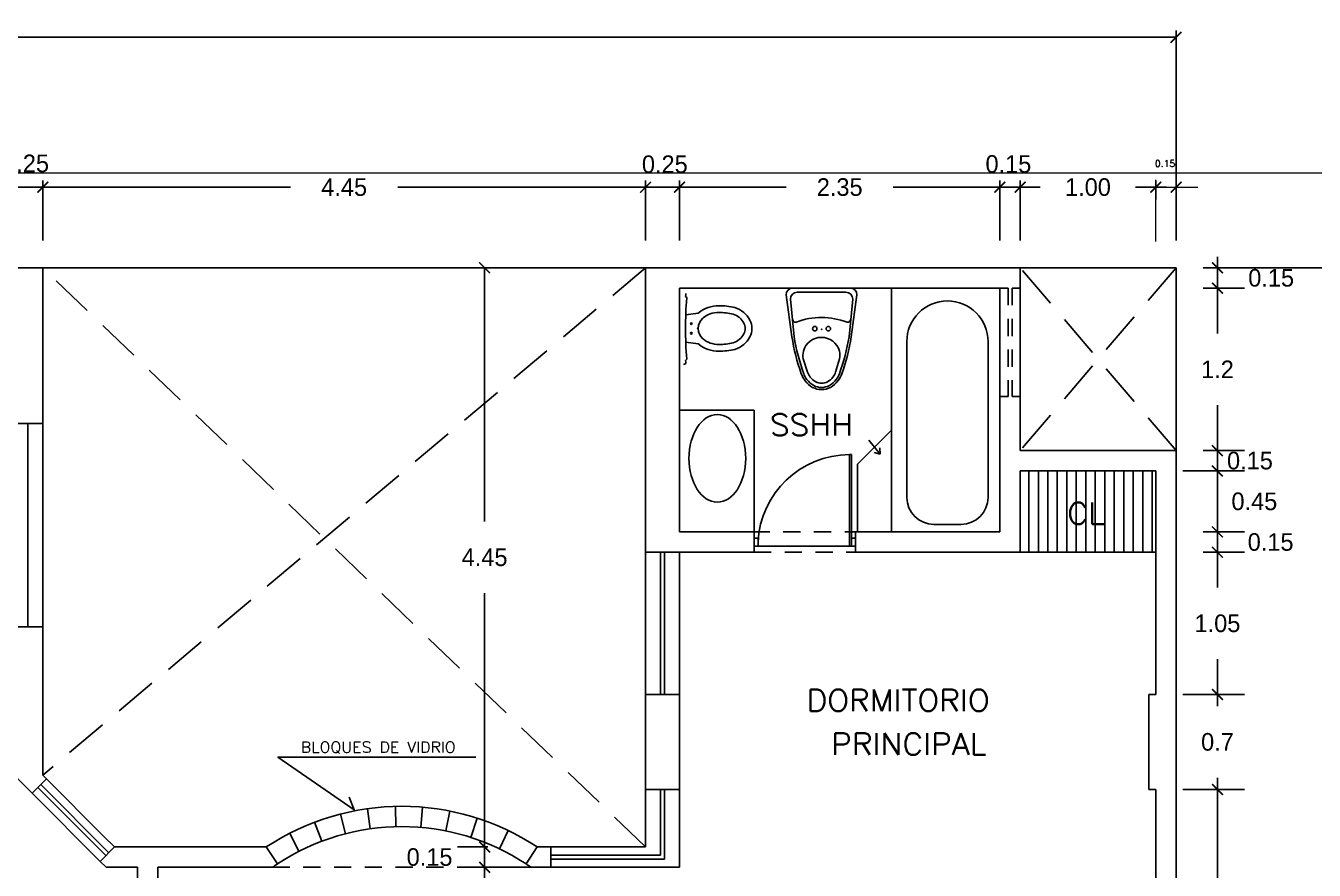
# Model space of a CAD drawing. Header units: millimetres. Extents: x 223 to 336, y 70 to 139.
# Drawn here: x 269.55 to 279.06, y 129.5 to 135.73 of the extents above; entities that cross this region are included whole.
import ezdxf

# ---------------------------------------------------------------- set-up
doc = ezdxf.new("R2010")
doc.units = ezdxf.units.MM
doc.linetypes.add('HIDDEN', pattern=[9.525, 6.35, -3.175])
doc.layers.add('COTAS', color=3, linetype='Continuous', lineweight=9)
for name, color, linetype in [('MUEBLES', 253, 'Continuous'), ('MUROS', 5, 'Continuous'), ('MUROS-BAJOS', 40, 'Continuous'), ('pisos', 8, 'Continuous'), ('PROYECCIONES', 6, 'HIDDEN'), ('PUERTAS', 2, 'Continuous'), ('TERRENO', 1, 'Continuous'), ('TEXTOS', 4, 'Continuous')]:
    doc.layers.add(name, color=color, linetype=linetype)
doc.layers.add('VENTANAS', color=250, linetype='Continuous', plot=False)
doc.styles.add('ROMANS', font='romans.shx', dxfattribs={"height": 0.05})
doc.dimstyles.new('ISO-25', dxfattribs={"dimtxt": 0.13, "dimasz": 0.08, "dimexe": 0.2, "dimexo": 0.2, "dimgap": 0.2, "dimtad": 0, "dimtih": 1, "dimtoh": 1, "dimdec": 3, "dimdsep": 46, "dimtxsty": 'Standard', "dimblk": 'ARCHTICK', "dimcen": 3, "dimadec": 0, "dimazin": 0, "dimtfac": 1, "dimtdec": 3, "dimtmove": 0, "dimatfit": 3, "dimldrblk": 'ARCHTICK', "dimfxl": 1, "dimarcsym": 0})

# ---------------------------------------------------------------- blocks, each defined once
blk = doc.blocks.new('_ARCHTICK')
at = {"color": 0, "linetype": 'ByBlock', "const_width": 0.15}
blk.add_lwpolyline([(-0.5, -0.5), (0.5, 0.5)], dxfattribs=at)
blk = doc.blocks.new('*D149')
at = {"layer": 'COTAS', "color": 0, "lineweight": -2, "ltscale": 0.05, "transparency": 16777216}
for p, q in [((278.3489, 130.7958), (278.3489, 130.8758)), ((278.0931, 130.7958), (278.5489, 130.7958)), ((278.3489, 130.7958), (278.3489, 130.7108)), ((278.0931, 130.0958), (278.5489, 130.0958)), ((278.3489, 130.0958), (278.3489, 130.1808)), ((278.3489, 130.0958), (278.3489, 130.0158))]:
    blk.add_line(p, q, dxfattribs=at)
at = {"layer": 'Defpoints', "color": 0, "ltscale": 0.05, "transparency": 16777216}
for p in [(277.8931, 130.7958), (278.3489, 130.7958), (277.8931, 130.0958)]:
    blk.add_point(p, dxfattribs=at)
at = {"layer": 'COTAS', "color": 0, "lineweight": -2, "ltscale": 0.05, "transparency": 16777216, "xscale": 0.08, "yscale": 0.08, "zscale": 0.08}
for p, rotation in [((278.3489, 130.7958), 270), ((278.3489, 130.0958), 90)]:
    blk.add_blockref('_ARCHTICK', p, dxfattribs=dict(at, rotation=rotation))
at = {"layer": 'COTAS', "color": 0, "ltscale": 0.05, "transparency": 16777216, "insert": (278.3489, 130.4458), "char_height": 0.13, "attachment_point": 5}
blk.add_mtext('0.7', dxfattribs=at)
blk = doc.blocks.new('*D150')
at = {"layer": 'COTAS', "color": 0, "lineweight": -2, "ltscale": 0.05, "transparency": 16777216}
for p, q in [((278.2431, 131.8458), (278.5489, 131.8458)), ((278.3489, 131.8458), (278.3489, 131.5858)), ((278.3489, 130.7958), (278.3489, 131.0558)), ((278.2431, 130.7958), (278.5489, 130.7958))]:
    blk.add_line(p, q, dxfattribs=at)
at = {"layer": 'Defpoints', "color": 0, "ltscale": 0.05, "transparency": 16777216}
for p in [(278.0431, 131.8458), (278.3489, 131.8458), (278.0431, 130.7958)]:
    blk.add_point(p, dxfattribs=at)
at = {"layer": 'COTAS', "color": 0, "lineweight": -2, "ltscale": 0.05, "transparency": 16777216, "xscale": 0.08, "yscale": 0.08, "zscale": 0.08}
for p, rotation in [((278.3489, 131.8458), 90), ((278.3489, 130.7958), 270)]:
    blk.add_blockref('_ARCHTICK', p, dxfattribs=dict(at, rotation=rotation))
at = {"layer": 'COTAS', "color": 0, "ltscale": 0.05, "transparency": 16777216, "insert": (278.3489, 131.3208), "char_height": 0.13, "attachment_point": 5}
blk.add_mtext('1.05', dxfattribs=at)
blk = doc.blocks.new('*D151')
at = {"layer": 'COTAS', "color": 0, "lineweight": -2, "ltscale": 0.05, "transparency": 16777216}
for p, q in [((278.2431, 131.9958), (278.5489, 131.9958)), ((278.3489, 131.9958), (278.3489, 132.0758)), ((278.3489, 131.8458), (278.3489, 131.9958)), ((278.3489, 131.8458), (278.3489, 131.9958)), ((278.2431, 131.8458), (278.5489, 131.8458)), ((278.3489, 131.8458), (278.3489, 131.7658))]:
    blk.add_line(p, q, dxfattribs=at)
at = {"layer": 'Defpoints', "color": 0, "ltscale": 0.05, "transparency": 16777216}
for p in [(278.0431, 131.9958), (278.3489, 131.9958), (278.0431, 131.8458)]:
    blk.add_point(p, dxfattribs=at)
at = {"layer": 'COTAS', "color": 0, "lineweight": -2, "ltscale": 0.05, "transparency": 16777216, "xscale": 0.08, "yscale": 0.08, "zscale": 0.08}
for p, rotation in [((278.3489, 131.9958), 270), ((278.3489, 131.8458), 90)]:
    blk.add_blockref('_ARCHTICK', p, dxfattribs=dict(at, rotation=rotation))
at = {"layer": 'COTAS', "color": 0, "ltscale": 0.05, "transparency": 16777216, "insert": (278.7412, 131.9208), "char_height": 0.13, "attachment_point": 5}
blk.add_mtext('0.15', dxfattribs=at)
blk = doc.blocks.new('*D152')
at = {"layer": 'COTAS', "color": 0, "lineweight": -2, "ltscale": 0.05, "transparency": 16777216}
for p, q in [((278.3489, 133.9458), (278.3489, 134.0258)), ((278.2431, 133.9458), (278.5489, 133.9458)), ((278.3489, 133.7958), (278.3489, 133.9458)), ((278.3489, 133.7958), (278.3489, 133.9458)), ((278.2431, 133.7958), (278.5489, 133.7958)), ((278.3489, 133.7958), (278.3489, 133.7158))]:
    blk.add_line(p, q, dxfattribs=at)
at = {"layer": 'Defpoints', "color": 0, "ltscale": 0.05, "transparency": 16777216}
for p in [(278.0431, 133.9458), (278.3489, 133.9458), (278.0431, 133.7958)]:
    blk.add_point(p, dxfattribs=at)
at = {"layer": 'COTAS', "color": 0, "lineweight": -2, "ltscale": 0.05, "transparency": 16777216, "xscale": 0.08, "yscale": 0.08, "zscale": 0.08}
for p, rotation in [((278.3489, 133.9458), 270), ((278.3489, 133.7958), 90)]:
    blk.add_blockref('_ARCHTICK', p, dxfattribs=dict(at, rotation=rotation))
at = {"layer": 'COTAS', "color": 0, "ltscale": 0.05, "transparency": 16777216, "insert": (278.7453, 133.8708), "char_height": 0.13, "attachment_point": 5}
blk.add_mtext('0.15', dxfattribs=at)
blk = doc.blocks.new('*D156')
at = {"layer": 'COTAS', "color": 0, "lineweight": -2, "ltscale": 0.05, "transparency": 16777216}
for p, q in [((278.2431, 130.0958), (278.5489, 130.0958)), ((278.3489, 130.0958), (278.3489, 129.1983)), ((278.3489, 127.7708), (278.3489, 128.6683)), ((278.0931, 127.7708), (278.5489, 127.7708))]:
    blk.add_line(p, q, dxfattribs=at)
at = {"layer": 'Defpoints', "color": 0, "ltscale": 0.05, "transparency": 16777216}
for p in [(278.0431, 130.0958), (278.3489, 130.0958), (277.8931, 127.7708)]:
    blk.add_point(p, dxfattribs=at)
at = {"layer": 'COTAS', "color": 0, "lineweight": -2, "ltscale": 0.05, "transparency": 16777216, "xscale": 0.08, "yscale": 0.08, "zscale": 0.08}
for p, rotation in [((278.3489, 130.0958), 90), ((278.3489, 127.7708), 270)]:
    blk.add_blockref('_ARCHTICK', p, dxfattribs=dict(at, rotation=rotation))
at = {"layer": 'COTAS', "color": 0, "ltscale": 0.05, "transparency": 16777216, "insert": (278.3489, 128.9333), "char_height": 0.13, "attachment_point": 5}
blk.add_mtext('2.325', dxfattribs=at)
blk = doc.blocks.new('*D159')
at = {"layer": 'COTAS', "color": 0, "lineweight": -2, "ltscale": 0.05, "transparency": 16777216}
for p, q in [((278.2431, 133.9458), (279.8401, 133.9458)), ((279.6401, 133.9458), (279.6401, 127.9608)), ((279.6401, 121.4458), (279.6401, 127.4308)), ((278.2431, 121.4458), (279.8401, 121.4458))]:
    blk.add_line(p, q, dxfattribs=at)
at = {"layer": 'Defpoints', "color": 0, "ltscale": 0.05, "transparency": 16777216}
for p in [(278.0431, 133.9458), (278.0431, 121.4458), (279.6401, 121.4458)]:
    blk.add_point(p, dxfattribs=at)
at = {"layer": 'COTAS', "color": 0, "lineweight": -2, "ltscale": 0.05, "transparency": 16777216, "xscale": 0.08, "yscale": 0.08, "zscale": 0.08}
for p, rotation in [((279.6401, 133.9458), 90), ((279.6401, 121.4458), 270)]:
    blk.add_blockref('_ARCHTICK', p, dxfattribs=dict(at, rotation=rotation))
at = {"layer": 'COTAS', "color": 0, "ltscale": 0.05, "transparency": 16777216, "insert": (279.6401, 127.6958), "char_height": 0.13, "attachment_point": 5}
blk.add_mtext('12.5', dxfattribs=at)
blk = doc.blocks.new('*D164')
at = {"layer": 'COTAS', "color": 0, "lineweight": -2, "ltscale": 0.05, "transparency": 16777216}
for p, q in [((241.9832, 134.1458), (241.9832, 135.6963)), ((241.9832, 135.6463), (259.564, 135.6463)), ((278.0431, 135.6463), (260.4623, 135.6463)), ((278.0431, 134.1458), (278.0431, 135.6963))]:
    blk.add_line(p, q, dxfattribs=at)
at = {"layer": 'Defpoints', "color": 0, "ltscale": 0.05, "transparency": 16777216}
for p in [(241.9832, 135.6463), (241.9832, 133.9458), (278.0431, 133.9458)]:
    blk.add_point(p, dxfattribs=at)
at = {"layer": 'COTAS', "color": 0, "lineweight": -2, "ltscale": 0.05, "transparency": 16777216, "xscale": 0.08, "yscale": 0.08, "zscale": 0.08, "rotation": 180}
blk.add_blockref('_ARCHTICK', (241.9832, 135.6463), dxfattribs=at)
at = {"layer": 'COTAS', "color": 0, "lineweight": -2, "ltscale": 0.05, "transparency": 16777216, "xscale": 0.08, "yscale": 0.08, "zscale": 0.08}
blk.add_blockref('_ARCHTICK', (278.0431, 135.6463), dxfattribs=at)
at = {"layer": 'COTAS', "color": 0, "ltscale": 0.05, "transparency": 16777216, "insert": (260.0132, 135.6463), "char_height": 0.13, "attachment_point": 5}
blk.add_mtext('36.06', dxfattribs=at)
blk = doc.blocks.new('*D237')
at = {"layer": 'COTAS', "color": 0, "lineweight": -2, "ltscale": 0.05, "transparency": 16777216}
for p, q in [((269.6787, 134.1458), (269.6787, 134.5904)), ((274.1288, 134.1458), (274.1288, 134.5904)), ((269.6787, 134.5404), (271.5088, 134.5404)), ((274.1288, 134.5404), (272.2988, 134.5404))]:
    blk.add_line(p, q, dxfattribs=at)
at = {"layer": 'Defpoints', "color": 0, "ltscale": 0.05, "transparency": 16777216}
for p in [(269.6787, 134.5404), (269.6787, 133.9458), (274.1288, 133.9458)]:
    blk.add_point(p, dxfattribs=at)
at = {"layer": 'COTAS', "color": 0, "lineweight": -2, "ltscale": 0.05, "transparency": 16777216, "xscale": 0.08, "yscale": 0.08, "zscale": 0.08, "rotation": 180}
blk.add_blockref('_ARCHTICK', (269.6787, 134.5404), dxfattribs=at)
at = {"layer": 'COTAS', "color": 0, "lineweight": -2, "ltscale": 0.05, "transparency": 16777216, "xscale": 0.08, "yscale": 0.08, "zscale": 0.08}
blk.add_blockref('_ARCHTICK', (274.1288, 134.5404), dxfattribs=at)
at = {"layer": 'COTAS', "color": 0, "ltscale": 0.05, "transparency": 16777216, "insert": (271.9038, 134.5404), "char_height": 0.13, "attachment_point": 5}
blk.add_mtext('4.45', dxfattribs=at)
blk = doc.blocks.new('*D256')
at = {"layer": 'COTAS', "color": 0, "lineweight": -2, "ltscale": 0.05, "transparency": 16777216}
for p, q in [((269.4288, 134.1458), (269.4288, 134.5904)), ((269.6787, 134.1458), (269.6787, 134.5904)), ((269.4288, 134.5404), (269.3488, 134.5404)), ((269.6787, 134.5404), (269.4288, 134.5404)), ((269.6787, 134.5404), (269.7587, 134.5404))]:
    blk.add_line(p, q, dxfattribs=at)
at = {"layer": 'Defpoints', "color": 0, "ltscale": 0.05, "transparency": 16777216}
for p in [(269.4288, 134.5404), (269.4288, 133.9458), (269.6787, 133.9458)]:
    blk.add_point(p, dxfattribs=at)
at = {"layer": 'COTAS', "color": 0, "lineweight": -2, "ltscale": 0.05, "transparency": 16777216, "xscale": 0.08, "yscale": 0.08, "zscale": 0.08}
blk.add_blockref('_ARCHTICK', (269.4288, 134.5404), dxfattribs=at)
at = {"layer": 'COTAS', "color": 0, "lineweight": -2, "ltscale": 0.05, "transparency": 16777216, "xscale": 0.08, "yscale": 0.08, "zscale": 0.08, "rotation": 180}
blk.add_blockref('_ARCHTICK', (269.6787, 134.5404), dxfattribs=at)
at = {"layer": 'COTAS', "color": 0, "ltscale": 0.05, "transparency": 16777216, "insert": (269.5563, 134.7152), "char_height": 0.13, "attachment_point": 5}
blk.add_mtext('0.25', dxfattribs=at)
blk = doc.blocks.new('*D264')
at = {"layer": 'COTAS', "color": 0, "lineweight": -2, "ltscale": 0.05, "transparency": 16777216}
for p, q in [((273.5288, 129.5208), (272.74, 129.5208)), ((272.94, 129.5208), (272.94, 129.2233)), ((272.94, 128.3958), (272.94, 128.6933)), ((273.9288, 128.3958), (272.74, 128.3958))]:
    blk.add_line(p, q, dxfattribs=at)
at = {"layer": 'Defpoints', "color": 0, "ltscale": 0.05, "transparency": 16777216}
for p in [(272.94, 129.5208), (273.7288, 129.5208), (274.1288, 128.3958)]:
    blk.add_point(p, dxfattribs=at)
at = {"layer": 'COTAS', "color": 0, "lineweight": -2, "ltscale": 0.05, "transparency": 16777216, "xscale": 0.08, "yscale": 0.08, "zscale": 0.08}
for p, rotation in [((272.94, 129.5208), 90), ((272.94, 128.3958), 270)]:
    blk.add_blockref('_ARCHTICK', p, dxfattribs=dict(at, rotation=rotation))
at = {"layer": 'COTAS', "color": 0, "ltscale": 0.05, "transparency": 16777216, "insert": (272.94, 128.9583), "char_height": 0.13, "attachment_point": 5}
blk.add_mtext('1.125', dxfattribs=at)
blk = doc.blocks.new('*D265')
at = {"layer": 'COTAS', "color": 0, "lineweight": -2, "ltscale": 0.05, "transparency": 16777216}
for p, q in [((274.1288, 134.1458), (274.1288, 134.5904)), ((274.3788, 134.1458), (274.3788, 134.5904)), ((274.1288, 134.5404), (274.0488, 134.5404)), ((274.3788, 134.5404), (274.1288, 134.5404)), ((274.3788, 134.5404), (274.4588, 134.5404))]:
    blk.add_line(p, q, dxfattribs=at)
at = {"layer": 'Defpoints', "color": 0, "ltscale": 0.05, "transparency": 16777216}
for p in [(274.1288, 134.5404), (274.1288, 133.9458), (274.3788, 133.9458)]:
    blk.add_point(p, dxfattribs=at)
at = {"layer": 'COTAS', "color": 0, "lineweight": -2, "ltscale": 0.05, "transparency": 16777216, "xscale": 0.08, "yscale": 0.08, "zscale": 0.08}
blk.add_blockref('_ARCHTICK', (274.1288, 134.5404), dxfattribs=at)
at = {"layer": 'COTAS', "color": 0, "lineweight": -2, "ltscale": 0.05, "transparency": 16777216, "xscale": 0.08, "yscale": 0.08, "zscale": 0.08, "rotation": 180}
blk.add_blockref('_ARCHTICK', (274.3788, 134.5404), dxfattribs=at)
at = {"layer": 'COTAS', "color": 0, "ltscale": 0.05, "transparency": 16777216, "insert": (274.2702, 134.7088), "char_height": 0.13, "attachment_point": 5}
blk.add_mtext('0.25', dxfattribs=at)
blk = doc.blocks.new('*D266')
at = {"layer": 'COTAS', "color": 0, "lineweight": -2, "ltscale": 0.05, "transparency": 16777216}
for p, q in [((274.3788, 134.1458), (274.3788, 134.5904)), ((276.7431, 134.1458), (276.7431, 134.5904)), ((274.3788, 134.5404), (275.1659, 134.5404)), ((276.7431, 134.5404), (275.9559, 134.5404))]:
    blk.add_line(p, q, dxfattribs=at)
at = {"layer": 'Defpoints', "color": 0, "ltscale": 0.05, "transparency": 16777216}
for p in [(274.3788, 134.5404), (274.3788, 133.9458), (276.7431, 133.9458)]:
    blk.add_point(p, dxfattribs=at)
at = {"layer": 'COTAS', "color": 0, "lineweight": -2, "ltscale": 0.05, "transparency": 16777216, "xscale": 0.08, "yscale": 0.08, "zscale": 0.08, "rotation": 180}
blk.add_blockref('_ARCHTICK', (274.3788, 134.5404), dxfattribs=at)
at = {"layer": 'COTAS', "color": 0, "lineweight": -2, "ltscale": 0.05, "transparency": 16777216, "xscale": 0.08, "yscale": 0.08, "zscale": 0.08}
blk.add_blockref('_ARCHTICK', (276.7431, 134.5404), dxfattribs=at)
at = {"layer": 'COTAS', "color": 0, "ltscale": 0.05, "transparency": 16777216, "insert": (275.5609, 134.5404), "char_height": 0.13, "attachment_point": 5}
blk.add_mtext('2.35', dxfattribs=at)
blk = doc.blocks.new('*D267')
at = {"layer": 'COTAS', "color": 0, "lineweight": -2, "ltscale": 0.05, "transparency": 16777216}
for p, q in [((276.8931, 134.4505), (276.8931, 134.5904)), ((277.8931, 134.4505), (277.8931, 134.5904)), ((276.8931, 134.5404), (276.8131, 134.5404)), ((276.8931, 134.5404), (277.0415, 134.5404)), ((277.8931, 134.5404), (277.7448, 134.5404)), ((277.8931, 134.5404), (277.9731, 134.5404))]:
    blk.add_line(p, q, dxfattribs=at)
at = {"layer": 'Defpoints', "color": 0, "ltscale": 0.05, "transparency": 16777216}
for p in [(276.8931, 134.5404), (276.8931, 134.2505), (277.8931, 134.2505)]:
    blk.add_point(p, dxfattribs=at)
at = {"layer": 'COTAS', "color": 0, "lineweight": -2, "ltscale": 0.05, "transparency": 16777216, "xscale": 0.08, "yscale": 0.08, "zscale": 0.08}
blk.add_blockref('_ARCHTICK', (276.8931, 134.5404), dxfattribs=at)
at = {"layer": 'COTAS', "color": 0, "lineweight": -2, "ltscale": 0.05, "transparency": 16777216, "xscale": 0.08, "yscale": 0.08, "zscale": 0.08, "rotation": 180}
blk.add_blockref('_ARCHTICK', (277.8931, 134.5404), dxfattribs=at)
at = {"layer": 'COTAS', "color": 0, "ltscale": 0.05, "transparency": 16777216, "insert": (277.3931, 134.5404), "char_height": 0.13, "attachment_point": 5}
blk.add_mtext('1.00', dxfattribs=at)
blk = doc.blocks.new('*D268')
at = {"layer": 'COTAS', "color": 0, "lineweight": -2, "ltscale": 0.05, "transparency": 16777216}
for p, q in [((276.7431, 134.1458), (276.7431, 134.5904)), ((276.8931, 134.1458), (276.8931, 134.5904)), ((276.7431, 134.5404), (276.6631, 134.5404)), ((276.8931, 134.5404), (276.7431, 134.5404)), ((276.8931, 134.5404), (276.9731, 134.5404))]:
    blk.add_line(p, q, dxfattribs=at)
at = {"layer": 'Defpoints', "color": 0, "ltscale": 0.05, "transparency": 16777216}
for p in [(276.7431, 134.5404), (276.7431, 133.9458), (276.8931, 133.9458)]:
    blk.add_point(p, dxfattribs=at)
at = {"layer": 'COTAS', "color": 0, "lineweight": -2, "ltscale": 0.05, "transparency": 16777216, "xscale": 0.08, "yscale": 0.08, "zscale": 0.08}
blk.add_blockref('_ARCHTICK', (276.7431, 134.5404), dxfattribs=at)
at = {"layer": 'COTAS', "color": 0, "lineweight": -2, "ltscale": 0.05, "transparency": 16777216, "xscale": 0.08, "yscale": 0.08, "zscale": 0.08, "rotation": 180}
blk.add_blockref('_ARCHTICK', (276.8931, 134.5404), dxfattribs=at)
at = {"layer": 'COTAS', "color": 0, "ltscale": 0.05, "transparency": 16777216, "insert": (276.806, 134.7106), "char_height": 0.13, "attachment_point": 5}
blk.add_mtext('0.15', dxfattribs=at)
blk = doc.blocks.new('*D269')
at = {"layer": 'COTAS', "color": 0, "lineweight": -2, "ltscale": 0.05, "transparency": 16777216}
for p, q in [((278.3489, 132.5958), (278.3489, 132.6758)), ((278.2431, 132.5958), (278.5489, 132.5958)), ((278.3489, 132.5958), (278.3489, 132.4458)), ((278.3489, 132.5958), (278.3489, 132.4458)), ((278.0931, 132.4458), (278.5489, 132.4458)), ((278.3489, 132.4458), (278.3489, 132.3658))]:
    blk.add_line(p, q, dxfattribs=at)
at = {"layer": 'Defpoints', "color": 0, "ltscale": 0.05, "transparency": 16777216}
for p in [(278.0431, 132.5958), (277.8931, 132.4458), (278.3489, 132.4458)]:
    blk.add_point(p, dxfattribs=at)
at = {"layer": 'COTAS', "color": 0, "lineweight": -2, "ltscale": 0.05, "transparency": 16777216, "xscale": 0.08, "yscale": 0.08, "zscale": 0.08}
for p, rotation in [((278.3489, 132.5958), 270), ((278.3489, 132.4458), 90)]:
    blk.add_blockref('_ARCHTICK', p, dxfattribs=dict(at, rotation=rotation))
at = {"layer": 'COTAS', "color": 0, "ltscale": 0.05, "transparency": 16777216, "insert": (278.5887, 132.5215), "char_height": 0.13, "attachment_point": 5}
blk.add_mtext('0.15', dxfattribs=at)
blk = doc.blocks.new('*D270')
at = {"layer": 'COTAS', "color": 0, "lineweight": -2, "ltscale": 0.05, "transparency": 16777216}
for p, q in [((278.0931, 132.4458), (278.5489, 132.4458)), ((278.3489, 132.4458), (278.3489, 131.9958)), ((278.2431, 131.9958), (278.5489, 131.9958))]:
    blk.add_line(p, q, dxfattribs=at)
at = {"layer": 'Defpoints', "color": 0, "ltscale": 0.05, "transparency": 16777216}
for p in [(277.8931, 132.4458), (278.0431, 131.9958), (278.3489, 131.9958)]:
    blk.add_point(p, dxfattribs=at)
at = {"layer": 'COTAS', "color": 0, "lineweight": -2, "ltscale": 0.05, "transparency": 16777216, "xscale": 0.08, "yscale": 0.08, "zscale": 0.08}
for p, rotation in [((278.3489, 132.4458), 90), ((278.3489, 131.9958), 270)]:
    blk.add_blockref('_ARCHTICK', p, dxfattribs=dict(at, rotation=rotation))
at = {"layer": 'COTAS', "color": 0, "ltscale": 0.05, "transparency": 16777216, "insert": (278.6212, 132.2208), "char_height": 0.13, "attachment_point": 5}
blk.add_mtext('0.45', dxfattribs=at)
blk = doc.blocks.new('*D271')
at = {"layer": 'COTAS', "color": 0, "lineweight": -2, "ltscale": 0.05, "transparency": 16777216}
for p, q in [((278.2431, 133.7958), (278.5489, 133.7958)), ((278.3489, 133.7958), (278.3489, 133.4608)), ((278.3489, 132.5958), (278.3489, 132.9308)), ((278.2431, 132.5958), (278.5489, 132.5958))]:
    blk.add_line(p, q, dxfattribs=at)
at = {"layer": 'Defpoints', "color": 0, "ltscale": 0.05, "transparency": 16777216}
for p in [(278.0431, 133.7958), (278.3489, 133.7958), (278.0431, 132.5958)]:
    blk.add_point(p, dxfattribs=at)
at = {"layer": 'COTAS', "color": 0, "lineweight": -2, "ltscale": 0.05, "transparency": 16777216, "xscale": 0.08, "yscale": 0.08, "zscale": 0.08}
for p, rotation in [((278.3489, 133.7958), 90), ((278.3489, 132.5958), 270)]:
    blk.add_blockref('_ARCHTICK', p, dxfattribs=dict(at, rotation=rotation))
at = {"layer": 'COTAS', "color": 0, "ltscale": 0.05, "transparency": 16777216, "insert": (278.3489, 133.1958), "char_height": 0.13, "attachment_point": 5}
blk.add_mtext('1.2', dxfattribs=at)
blk = doc.blocks.new('*D272')
at = {"layer": 'COTAS', "color": 0, "lineweight": -2, "ltscale": 0.05, "transparency": 16777216}
for p, q in [((273.9288, 133.9458), (272.74, 133.9458)), ((272.94, 133.9458), (272.94, 132.0733)), ((272.94, 129.6708), (272.94, 131.5433)), ((272.9652, 129.6708), (272.74, 129.6708))]:
    blk.add_line(p, q, dxfattribs=at)
at = {"layer": 'Defpoints', "color": 0, "ltscale": 0.05, "transparency": 16777216}
for p in [(272.94, 133.9458), (274.1288, 133.9458), (273.1652, 129.6708)]:
    blk.add_point(p, dxfattribs=at)
at = {"layer": 'COTAS', "color": 0, "lineweight": -2, "ltscale": 0.05, "transparency": 16777216, "xscale": 0.08, "yscale": 0.08, "zscale": 0.08}
for p, rotation in [((272.94, 133.9458), 90), ((272.94, 129.6708), 270)]:
    blk.add_blockref('_ARCHTICK', p, dxfattribs=dict(at, rotation=rotation))
at = {"layer": 'COTAS', "color": 0, "ltscale": 0.05, "transparency": 16777216, "insert": (272.94, 131.8083), "char_height": 0.13, "attachment_point": 5}
blk.add_mtext('4.45', dxfattribs=at)
blk = doc.blocks.new('*D273')
at = {"layer": 'COTAS', "color": 0, "lineweight": -2, "ltscale": 0.05, "transparency": 16777216}
for p, q in [((272.94, 129.6708), (272.94, 129.7508)), ((272.8161, 129.6708), (272.74, 129.6708)), ((272.94, 129.5208), (272.94, 129.6708)), ((272.94, 129.5208), (272.94, 129.6708)), ((272.8237, 129.5208), (272.74, 129.5208)), ((272.94, 129.5208), (272.94, 129.4408))]:
    blk.add_line(p, q, dxfattribs=at)
at = {"layer": 'Defpoints', "color": 0, "ltscale": 0.05, "transparency": 16777216}
for p in [(272.94, 129.6708), (273.0161, 129.6708), (273.0237, 129.5208)]:
    blk.add_point(p, dxfattribs=at)
at = {"layer": 'COTAS', "color": 0, "lineweight": -2, "ltscale": 0.05, "transparency": 16777216, "xscale": 0.08, "yscale": 0.08, "zscale": 0.08}
for p, rotation in [((272.94, 129.6708), 270), ((272.94, 129.5208), 90)]:
    blk.add_blockref('_ARCHTICK', p, dxfattribs=dict(at, rotation=rotation))
at = {"layer": 'COTAS', "color": 0, "ltscale": 0.05, "transparency": 16777216, "insert": (272.5339, 129.5958), "char_height": 0.13, "attachment_point": 5}
blk.add_mtext('0.15', dxfattribs=at)
blk = doc.blocks.new('water')
for p, q in [((0.2115, 0), (-0.2115, 0)), ((-0.2186, -0.36), (-0.2615, -0.05)), ((-0.2028, -0.36), (-0.23, -0.0815)), ((0.18, -0.0315), (-0.18, -0.0315)), ((0.203, -0.36), (0.23, -0.0815)), ((0.2193, -0.36), (0.2615, -0.05)), ((-0.1359, -0.522), (-0.1037, -0.6215)), ((0.1333, -0.522), (0.1037, -0.6215))]:
    blk.add_line(p, q)
for points in [[(0.1495, -0.632, -0.072735), (0.1206, -0.685, -0.106053), (0.0658, -0.7327, -0.126698), (0, -0.7496, -0.126698), (-0.0658, -0.7327, -0.106053), (-0.1206, -0.685, -0.072735), (-0.1495, -0.632, -0.075527)], [(0.1316, -0.632, -0.084865), (0.1081, -0.6756, -0.106053), (0.0582, -0.7189, -0.126698), (0, -0.7339, -0.126698), (-0.0582, -0.7189, -0.106053), (-0.1081, -0.6756, -0.084865), (-0.1316, -0.632)], [(0.1037, -0.6215, -0.063348), (0.0835, -0.6571, -0.106053), (0.0433, -0.692, -0.126698), (0, -0.7031, -0.126698), (-0.0433, -0.692, -0.106053), (-0.0835, -0.6571, -0.063348), (-0.1037, -0.6215, -0.032432)]]:
    blk.add_lwpolyline(points, format="xyb")
for centre in [(-0.05, -0.2996), (0.05, -0.2996)]:
    blk.add_circle(centre, 0.0162)
for centre, radius, start, end in [((-0.2115, -0.05), 0.05, 90, 180), ((-0.18, -0.0815), 0.05, 90, 180), ((0.18, -0.0815), 0.05, 0, 90), ((0.2115, -0.05), 0.05, 0, 90), ((-0.1772, -0.2166), 0.0403, 197.365, 238.04372), ((-0.1924, -0.241), 0.0115, 238.04372, 290.85021), ((0, -0.7463), 0.5292, 69.02874, 110.85021), ((0.1936, -0.2414), 0.0115, 249.02874, 293.7108), ((0.1861, -0.2245), 0.0299, 293.7108, 350.21745), ((1.215, -0.1407), 1.4502, 188.69627, 199.7999), ((1.3548, -0.0974), 1.5796, 189.56873, 199.77969), ((-0.0013, -0.5016), 0.1376, 14.76878, 165.23122), ((-1.4049, -0.0833), 1.6316, 340.34775, 350.23436), ((-1.2781, -0.1208), 1.5164, 340.29944, 350.9235), ((0.0031, -0.498), 0.1411, 167.09108, 189.78675), ((-0.0057, -0.498), 0.1411, 350.21325, 12.90892)]:
    blk.add_arc(centre, radius, start, end)
blk.add_point((0, -0.305))
blk = doc.blocks.new('A$C235B6341')
for p, q in [((0.1666, 0.4882), (0.1541, 0.3966)), ((0.3666, 0.4882), (0.3788, 0.3966))]:
    blk.add_line(p, q)
for points in [[(0.1541, 0.3966, 0.013963), (0.1478, 0.3892, 0.089637), (0.1119, 0.3239, 0.081306), (0.0986, 0.243, 0.056545), (0.1119, 0.1258, 0.089637), (0.1478, 0.0606, 0.104644), (0.2041, 0.015, 0.118458), (0.2665, 0, 0.108474)], [(0.2665, 0, 0.118458), (0.3289, 0.015, 0.104644), (0.3852, 0.0606, 0.089637), (0.4211, 0.1258, 0.056545), (0.4344, 0.243, 0.081306), (0.4211, 0.3239, 0.089637), (0.3852, 0.3892, 0.014084), (0.3788, 0.3966, 0.108474)], [(0.1911, 0.3629, 0.013963), (0.1866, 0.3576, 0.089637), (0.1592, 0.308, 0.081306), (0.1486, 0.243, 0.055176), (0.16, 0.1395, 0.085892), (0.1866, 0.0921, 0.104644), (0.2268, 0.0595, 0.118458), (0.2665, 0.05, 0.118458)], [(0.2665, 0.05, 0.118458), (0.3062, 0.0595, 0.104644), (0.3464, 0.0921, 0.085892), (0.373, 0.1395, 0.055176), (0.3844, 0.243, 0.081306), (0.3738, 0.308, 0.089637), (0.3464, 0.3576, 0.014084), (0.3418, 0.363, 0.014084)]]:
    blk.add_lwpolyline(points, format="xyb")
for centre in [(0.2314, 0.4472), (0.3017, 0.4472)]:
    blk.add_circle(centre, 0.00635)
for centre, radius, start, end in [((0.0297, 0.51), 0.03, 187.43141, 224.95324), ((0.0173, 0.5225), 0.0348, 255.42526, 291.0227), ((0.0435, 0.4955), 0.0148, 201.68967, 259.56391), ((0.2666, -2.3194), 2.8094, 90.00157, 94.60914), ((0.2666, -2.3194), 2.8094, 85.39307, 90.00157), ((0.2664, -2.3194), 2.8094, 85.39086, 89.99843), ((0.4895, 0.4955), 0.0148, 280.43609, 338.31033), ((0.5157, 0.5225), 0.0348, 248.9773, 284.57474), ((0.2665, 0.2934), 0.1025, 42.73136, 137.3026)]:
    blk.add_arc(centre, radius, start, end)
blk.add_point((0.2665, 0.4))

msp = doc.modelspace()

# ---------------------------------------------------------------- hatches: boundary and pattern name
at = {"layer": 'pisos', "ltscale": 0.05}
h = msp.add_hatch(dxfattribs=at)
h.set_pattern_fill('_USER', color=256, scale=0.07, angle=90, style=0, pattern_type=0)
h.set_pattern_definition([(90, (0.387006, 0.59479), (-0.07, 4e-18), [])])
h.paths.add_polyline_path([(277.89312, 132.44582), (276.89312, 132.44582), (276.89312, 131.84582), (277.89312, 131.84582)])
h.paths.add_polyline_path([(277.22473, 132.01262), (277.58085, 132.01262), (277.58085, 132.25262), (277.22473, 132.25262)], flags=24)

# ---------------------------------------------------------------- linework, layer by layer
at = {"layer": 'COTAS', "ltscale": 0.05}
for p, q in [((278.04312, 134.4505), (278.04312, 134.74037)), ((277.89312, 134.13953), (277.89312, 134.59543)), ((277.89312, 134.54037), (277.81312, 134.54037)), ((277.89312, 134.54037), (278.04312, 134.54037)), ((278.04312, 134.54037), (278.20312, 134.54037))]:
    msp.add_line(p, q, dxfattribs=at)
at = {"layer": 'COTAS', "color": 6, "ltscale": 0.05}
msp.add_line((241.4611, 134.64728), (279.74162, 134.64728), dxfattribs=at)
at = {"layer": 'MUEBLES'}
for p, q in [((276.05606, 133.40113), (276.05606, 132.25113)), ((276.65606, 133.40113), (276.65606, 132.25113)), ((276.25606, 132.05113), (276.45606, 132.05113))]:
    msp.add_line(p, q, dxfattribs=at)
at = {"layer": 'MUEBLES', "ltscale": 0.05}
for p, q in [((275.77568, 132.67252), (275.86056, 132.56911)), ((275.86056, 132.56911), (275.81453, 132.58179)), ((275.86056, 132.56911), (275.85709, 132.61673))]:
    msp.add_line(p, q, dxfattribs=at)
at = {"layer": 'MUEBLES'}
for centre, radius, start, end in [((276.35606, 133.40113), 0.3, 0, 180), ((276.25606, 132.25113), 0.2, 180, 270), ((276.45606, 132.25113), 0.2, 270, 0)]:
    msp.add_arc(centre, radius, start, end, dxfattribs=at)
at = {"layer": 'MUEBLES', "ltscale": 0.05, "extrusion": (0, 0, -1)}
msp.add_ellipse((274.65783, 132.5389), major_axis=(0, -0.32351), ratio=0.6483115, dxfattribs=at)
at = {"layer": 'MUROS'}
for p, q in [((248.94473, 133.94535), (269.67876, 133.94582)), ((274.12876, 133.94582), (274.12876, 132.94582)), ((274.12876, 133.94582), (276.89312, 133.94582)), ((276.89312, 132.59582), (276.89312, 133.94582)), ((274.37876, 133.79582), (276.74312, 133.79582)), ((274.37876, 133.79582), (274.37876, 131.99582)), ((276.74312, 131.99582), (276.74312, 133.79582)), ((274.12876, 132.94582), (274.12876, 131.84582)), ((276.89312, 132.59582), (278.04312, 132.59582)), ((278.04312, 122.79582), (278.04312, 132.59582)), ((276.89312, 131.84582), (276.89312, 132.44582)), ((276.89312, 132.44582), (277.89312, 132.44582)), ((277.89312, 130.79582), (277.89312, 132.44582)), ((274.37876, 131.99582), (274.92856, 131.99582)), ((274.92856, 131.99582), (274.92856, 131.84582)), ((275.67856, 131.99582), (275.67856, 131.84582)), ((275.67856, 131.99582), (276.74312, 131.99582)), ((274.37876, 131.84582), (274.92856, 131.84582)), ((275.67856, 131.84582), (276.89312, 131.84582)), ((277.89312, 130.79582), (277.89312, 131.54582)), ((269.42876, 131.29582), (269.67876, 131.29582)), ((274.12876, 130.79582), (274.37876, 130.79582)), ((274.12876, 130.79582), (274.12876, 130.09582)), ((274.37876, 130.79582), (274.37876, 130.09582)), ((277.84312, 130.09582), (277.84312, 130.79582)), ((277.84312, 130.79582), (277.89312, 130.79582)), ((269.24653, 130.42082), (269.60008, 130.06726)), ((269.67876, 130.20072), (269.70615, 130.17333)), ((269.70615, 130.17333), (269.60008, 130.06726)), ((274.12876, 130.09582), (274.37876, 130.09582)), ((277.84312, 130.09582), (277.89312, 130.09582)), ((277.89312, 127.77082), (277.89312, 130.09582)), ((270.20866, 129.67082), (270.10259, 129.56475)), ((270.20866, 129.67082), (271.32876, 129.67082)), ((270.20866, 129.67082), (271.32876, 129.67082)), ((271.32876, 129.67082), (271.41133, 129.54559)), ((273.32876, 129.67082), (273.24619, 129.54559)), ((273.32876, 129.67082), (273.42876, 129.67082)), ((273.42876, 129.67082), (273.42876, 129.52082)), ((270.10259, 129.56475), (270.14653, 129.52082)), ((270.14653, 129.52082), (270.37876, 129.52082)), ((270.37876, 129.52082), (270.37876, 129.40832)), ((270.52876, 129.52082), (270.52876, 129.40832)), ((270.52876, 129.52082), (271.37482, 129.52082)), ((273.42876, 129.52082), (273.2827, 129.52082))]:
    msp.add_line(p, q, dxfattribs=at)
at = {"layer": 'MUROS', "ltscale": 0.05}
for p, q in [((269.67876, 132.79582), (269.67876, 133.94582)), ((269.42876, 132.79582), (269.67876, 132.79582)), ((274.37876, 131.84582), (274.12876, 131.84582)), ((269.67876, 130.20072), (269.67876, 131.29582))]:
    msp.add_line(p, q, dxfattribs=at)
at = {"layer": 'MUROS'}
for start, end in [(123.398488, 124.915206), (55.084794, 56.601512)]:
    msp.add_arc((272.32876, 128.15415), 1.66667, start, end, dxfattribs=at)
at = {"layer": 'MUROS-BAJOS'}
for p, q in [((275.94312, 131.99582), (275.94312, 133.79582)), ((274.92856, 131.99582), (274.92856, 132.89582)), ((275.69312, 131.99582), (275.69312, 132.49582))]:
    msp.add_line(p, q, dxfattribs=at)
at = {"layer": 'MUROS-BAJOS', "ltscale": 0.05}
for p, q in [((269.67876, 132.79582), (269.67876, 131.29582)), ((275.69312, 132.49582), (275.94312, 132.74582)), ((274.12876, 130.79582), (274.12876, 131.84582)), ((274.37876, 130.79582), (274.37876, 131.84582)), ((270.13041, 129.74907), (269.70615, 130.17333)), ((274.12876, 129.67082), (274.12876, 130.09582)), ((274.37876, 130.09582), (274.37876, 129.52082)), ((270.10259, 129.56475), (269.60008, 130.06726)), ((271.87585, 129.91345), (271.91324, 129.76819)), ((272.07475, 129.95297), (272.09573, 129.80445)), ((272.2821, 129.97022), (272.28595, 129.82027)), ((272.48232, 129.96432), (272.46964, 129.81485)), ((272.68311, 129.93592), (272.65385, 129.7888)), ((271.68492, 129.8529), (271.73808, 129.71263)), ((272.88452, 129.88372), (272.83863, 129.74091)), ((270.13041, 129.74907), (270.20866, 129.67082)), ((271.50181, 129.77169), (271.57009, 129.63813)), ((273.11389, 129.7924), (273.04906, 129.65713)), ((273.42876, 129.67082), (274.12876, 129.67082)), ((270.20866, 129.52082), (270.20866, 129.52082)), ((273.42876, 129.52082), (274.37876, 129.52082))]:
    msp.add_line(p, q, dxfattribs=at)
for radius in [1.81667, 1.66667]:
    msp.add_arc((272.32876, 128.15415), radius, 56.601512, 123.398488, dxfattribs=at)
at = {"layer": 'pisos', "ltscale": 0.05}
for p, q in [((269.67876, 133.94582), (274.12876, 133.94582)), ((276.89312, 133.94582), (278.04312, 133.94582)), ((278.04312, 133.94582), (278.04312, 132.59582)), ((275.63356, 131.89082), (274.95856, 131.89082)), ((276.89312, 131.84582), (277.89312, 131.84582))]:
    msp.add_line(p, q, dxfattribs=at)
msp.add_lwpolyline([(272.87536, 130.33446), (271.41513, 130.33446), (271.97864, 129.94546), (271.93962, 130.03845)], dxfattribs=at)
at = {"layer": 'PROYECCIONES', "ltscale": 0.05}
for p, q in [((274.12876, 129.67082), (269.67876, 133.94582)), ((274.12876, 133.94582), (269.67876, 130.20072)), ((278.04312, 133.94582), (276.89312, 132.59582)), ((278.04312, 132.59582), (276.89312, 133.94582))]:
    msp.add_line(p, q, dxfattribs=at)
at = {"layer": 'PROYECCIONES', "ltscale": 0.02}
for p, q in [((276.74312, 133.79582), (276.80312, 133.79582)), ((276.80312, 133.79582), (276.80312, 132.99582)), ((276.83312, 133.79582), (276.83312, 132.99582)), ((276.83312, 133.79582), (276.89312, 133.79582)), ((276.74312, 132.99582), (276.80312, 132.99582)), ((276.83312, 132.99582), (276.89312, 132.99582)), ((274.91715, 131.99582), (275.67856, 131.99582)), ((274.92856, 131.84582), (275.67856, 131.84582)), ((271.37482, 129.52082), (273.2827, 129.52082))]:
    msp.add_line(p, q, dxfattribs=at)
at = {"layer": 'PUERTAS', "color": 1}
for p, q in [((275.63356, 131.89082), (275.63356, 132.56648)), ((275.63356, 132.56648), (275.64856, 132.56648)), ((275.64856, 131.89082), (275.64856, 132.56648)), ((275.64856, 131.89082), (275.63356, 131.89082))]:
    msp.add_line(p, q, dxfattribs=at)
for points in [[(274.92856, 131.89082), (274.95856, 131.89082), (274.95856, 131.95082), (274.92856, 131.95082)], [(275.67856, 131.89082), (275.64856, 131.89082), (275.64856, 131.95082), (275.67856, 131.95082)]]:
    msp.add_lwpolyline(points, close=True, dxfattribs=at)
at = {"layer": 'PUERTAS'}
msp.add_arc((275.63356, 131.89082), 0.67567, 90, 177.455196, dxfattribs=at)
at = {"layer": 'TERRENO', "ltscale": 0.05}
for p, q in [((274.23876, 131.84582), (274.23876, 130.79582)), ((274.26876, 131.84582), (274.26876, 130.79582)), ((274.23876, 130.09582), (274.23876, 129.61082)), ((274.26876, 130.09582), (274.26876, 129.58082)), ((274.23876, 129.61082), (273.42876, 129.61082)), ((274.26876, 129.58082), (273.42876, 129.58082))]:
    msp.add_line(p, q, dxfattribs=at)
at = {"layer": 'TEXTOS', "ltscale": 0.05}
msp.add_line((274.92856, 132.89582), (274.37876, 132.89582), dxfattribs=at)
at = {"layer": 'VENTANAS', "ltscale": 0.05}
msp.add_line((269.56876, 132.79582), (269.56876, 131.29582), dxfattribs=at)
at = {"layer": 'VENTANAS'}
for p, q in [((270.14502, 129.60718), (269.64251, 130.10969)), ((270.16623, 129.62839), (269.66372, 130.1309))]:
    msp.add_line(p, q, dxfattribs=at)

# ---------------------------------------------------------------- block references
at = {"layer": 'COTAS', "ltscale": 0.05, "xscale": 0.08, "yscale": 0.08, "zscale": 0.08}
msp.add_blockref('_ARCHTICK', (277.89312, 134.54037), dxfattribs=at)
at = {"layer": 'COTAS', "ltscale": 0.05, "xscale": 0.08, "yscale": 0.08, "zscale": 0.08, "rotation": 180}
msp.add_blockref('_ARCHTICK', (278.04312, 134.54037), dxfattribs=at)
at = {"layer": 'MUEBLES'}
msp.add_blockref('water', (275.42699, 133.79582), dxfattribs=at)
at = {"layer": 'TEXTOS', "ltscale": 0.05, "rotation": 90}
msp.add_blockref('A$C235B6341', (274.91297, 133.23096), dxfattribs=at)

# ---------------------------------------------------------------- texts
at = {"layer": 'COTAS', "ltscale": 0.05, "insert": (277.96219, 134.71475), "char_height": 0.05, "attachment_point": 5, "style": 'ROMANS'}
msp.add_mtext('0.15', dxfattribs=at)
at = {"layer": 'TEXTOS', "style": 'ROMANS', "width": 1.065916}
for s, height, p in [('SSHH', 0.16, (275.04535, 132.70643)), ('CL', 0.16, (277.24036, 132.05262)), ('DORMITORIO', 0.16, (275.31593, 130.67274)), ('PRINCIPAL', 0.16, (275.49724, 130.3504)), ('BLOQUES DE VIDRIO', 0.08, (271.58316, 130.36753))]:
    msp.add_text(s, height=height, dxfattribs=at).set_placement(p)

# ---------------------------------------------------------------- dimensions: what is measured, and where the dimension line sits
at = {"layer": 'COTAS', "ltscale": 0.05}
for base, p1, p2, picture, middle in [((241.98319, 135.64631), (278.04312, 133.94582), (241.98319, 133.94582), '*D164', (260.01315, 135.64631)), ((269.67875, 134.54037), (274.12876, 133.94582), (269.67875, 133.94582), '*D237', (271.90375, 134.54037))]:
    dim = msp.add_linear_dim(base=base, p1=p1, p2=p2, dimstyle='ISO-25', override={"dimscale": 1, "dimexe": 0.05, "dimtmove": 1}, dxfattribs=at)
    dim.commit()
    dim.dimension.update_dxf_attribs({"geometry": picture, "text_midpoint": middle})
for base, p1, p2, picture, middle in [((269.42875, 134.54037), (269.67875, 133.94582), (269.42875, 133.94581), '*D256', (269.55631, 134.7152)), ((274.12876, 134.54037), (274.37876, 133.94582), (274.12876, 133.94582), '*D265', (274.27018, 134.70883)), ((276.74312, 134.54037), (276.89312, 133.94582), (276.74312, 133.94582), '*D268', (276.80602, 134.71056))]:
    dim = msp.add_linear_dim(base=base, p1=p1, p2=p2, dimstyle='ISO-25', override={"dimscale": 1, "dimexe": 0.05, "dimtmove": 1}, dxfattribs=at)
    dim.commit()
    dim.dimension.update_dxf_attribs({"geometry": picture, "text_midpoint": middle, "dimtype": 160})
for base, p1, p2, text, picture, middle in [((274.37876, 134.54037), (276.74312, 133.94582), (274.37876, 133.94582), '2.35', '*D266', (275.56094, 134.54037)), ((276.89312, 134.54037), (277.89312, 134.2505), (276.89312, 134.2505), '1.00', '*D267', (277.39312, 134.54037))]:
    dim = msp.add_linear_dim(base=base, p1=p1, p2=p2, text=text, dimstyle='ISO-25', override={"dimscale": 1, "dimexe": 0.05, "dimtmove": 1}, dxfattribs=at)
    dim.commit()
    dim.dimension.update_dxf_attribs({"geometry": picture, "text_midpoint": middle})
dim = msp.add_linear_dim(base=(272.94002, 133.94582), p1=(273.16524, 129.67082), p2=(274.12876, 133.94582), angle=90, text='4.45', dimstyle='ISO-25', override={"dimscale": 1}, dxfattribs=at)
dim.commit()
dim.dimension.update_dxf_attribs({"geometry": '*D272', "text_midpoint": (272.94002, 131.80832)})
for base, p1, p2, picture, middle in [((278.34892, 133.94582), (278.04312, 133.79582), (278.04312, 133.94582), '*D152', (278.74526, 133.87082)), ((278.34892, 132.44582), (278.04312, 132.59582), (277.89312, 132.44582), '*D269', (278.58871, 132.5215)), ((278.34892, 131.99582), (277.89312, 132.44582), (278.04312, 131.99582), '*D270', (278.62118, 132.22082)), ((278.34892, 131.99582), (278.04312, 131.84582), (278.04312, 131.99582), '*D151', (278.74123, 131.92082)), ((272.94002, 129.67082), (273.02372, 129.52082), (273.01607, 129.67082), '*D273', (272.53387, 129.59582))]:
    dim = msp.add_linear_dim(base=base, p1=p1, p2=p2, angle=90, dimstyle='ISO-25', override={"dimscale": 1, "dimtmove": 1}, dxfattribs=at)
    dim.commit()
    dim.dimension.update_dxf_attribs({"geometry": picture, "text_midpoint": middle, "dimtype": 160})
for base, p1, p2, override, picture, middle in [((279.6401, 121.44582), (278.04312, 133.94582), (278.04312, 121.44582), {"dimscale": 1}, '*D159', (279.6401, 127.69582)), ((278.34892, 133.79582), (278.04312, 132.59582), (278.04312, 133.79582), {"dimscale": 1, "dimtmove": 1}, '*D271', (278.34892, 133.19582)), ((278.34892, 131.84582), (278.04312, 130.79582), (278.04312, 131.84582), {"dimscale": 1, "dimtmove": 1}, '*D150', (278.34892, 131.32082)), ((278.34892, 130.79582), (277.89312, 130.09582), (277.89312, 130.79582), {"dimscale": 1, "dimtmove": 1}, '*D149', (278.34892, 130.44582)), ((278.34892, 130.09582), (277.89312, 127.77082), (278.04312, 130.09582), {"dimscale": 1, "dimtmove": 1}, '*D156', (278.34892, 128.93332)), ((272.94002, 129.52082), (274.12876, 128.39582), (273.72876, 129.52082), {"dimscale": 1, "dimdec": 4, "dimtmove": 1}, '*D264', (272.94002, 128.95832))]:
    dim = msp.add_linear_dim(base=base, p1=p1, p2=p2, angle=90, dimstyle='ISO-25', override=override, dxfattribs=at)
    dim.commit()
    dim.dimension.update_dxf_attribs({"geometry": picture, "text_midpoint": middle})

doc.saveas('drawing.dxf')
